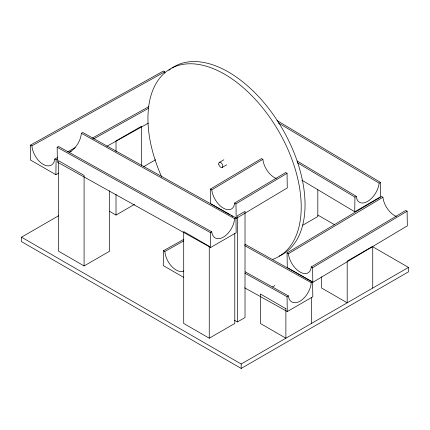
<?xml version="1.0" encoding="UTF-8"?>
<svg xmlns="http://www.w3.org/2000/svg" width="430" height="430" viewBox="0 0 430 430"><rect width="100%" height="100%" fill="white"/><g stroke="black" fill="none" stroke-linecap="round" stroke-linejoin="round"><path stroke-width="0.64" d="M164.857 73.052A16.254 9.546 60.9 0 1 164.722 71.848L163.373 71.068L30.562 145.071L30.342 159.944L55.884 174.693L58.808 173.064M55.884 174.693L56.104 159.82L57.276 159.165M301.806 180.132L354.728 211.753L354.954 197.133L356.303 196.354A16.254 9.218 -59.1 0 0 367.548 201.455A16.254 9.218 -59.1 0 0 379.147 183.164L380.496 182.385L276.952 120.518M380.496 182.385L380.276 197.004L354.728 211.753M183.777 239.359L163.507 250.701L163.26 265.584L183.583 277.318M229.803 214.763L210.646 203.702L210.421 189.087L261.505 158.568L262.854 159.342A16.254 9.218 59.1 0 0 276.415 178.574M210.421 189.087L211.77 189.867L262.854 159.342M234.619 203.057L285.697 172.537L287.046 173.311L287.272 187.931L236.188 218.451L235.968 203.836L234.619 203.057A16.254 9.218 59.1 0 1 223.374 208.152A16.254 9.218 59.1 0 1 211.77 189.867M235.968 203.836L287.046 173.311M287.057 252.942L288.406 253.716A16.254 9.218 59.1 0 0 300.011 272.007A16.254 9.218 59.1 0 0 311.255 266.912L405.753 210.447L407.102 211.221L407.328 225.841L312.825 282.306L287.283 267.557L287.057 252.942L381.56 196.478L382.91 197.257A16.254 9.218 59.1 0 0 396.471 216.483M288.406 253.716L382.91 197.257M312.825 282.306L312.605 267.686L407.102 211.221M57.163 147.227L58.512 146.447L211.753 231.834A16.254 9.546 -60.9 0 0 223.358 237.14A16.254 9.546 -60.9 0 0 234.603 218.644L235.952 217.865L236.172 232.743L210.63 247.486L57.383 162.105L57.163 147.227L210.404 232.614L211.753 231.834M69.139 152.268A16.254 9.546 -60.9 0 0 81.361 133.257L82.705 132.478L235.952 217.865M372.466 246.61L408.5 267.412L408.5 271.835L241.182 368.435L21.5 241.606L21.5 237.177L58.679 215.715M143.502 166.743L155.703 159.697M109.629 211.372L116.014 215.059L134.595 204.331M219.3 162.411L223.842 159.788M222.192 167.415L226.734 164.792M84.087 265.939L84.087 175.413L58.539 160.664L58.539 251.19L84.087 265.939L109.629 251.19L109.629 190.839M302.72 225.245L317.818 216.532L317.818 189.716M272.534 286.917L274.856 285.579M209.254 338.206L209.254 246.315L183.707 231.566L183.707 323.457L209.254 338.206L234.796 323.457L234.796 233.581M237.349 321.979L245.014 317.555L245.014 211.367L237.349 215.796L237.349 321.979L234.447 320.307M244.976 273.238L287.046 296.678L288.396 295.899A16.254 9.546 -60.9 0 0 299.995 301.204A16.254 9.546 -60.9 0 0 311.239 282.709L312.588 281.929L312.814 296.802L287.267 311.551L244.616 287.788M21.5 237.177L241.182 364.011L408.5 267.412M163.507 250.701L164.857 251.475L183.728 240.918M30.562 145.071L31.911 145.851L164.722 71.848M31.911 145.851A16.254 9.546 60.9 0 0 43.156 164.346A16.254 9.546 60.9 0 0 54.76 159.041L57.684 157.412M67.628 151.865L75.234 147.63M92.203 138.175L148.957 106.554M69.563 152.322L71.321 151.344M93.552 138.954L148.549 108.312M106.785 146.329L148.323 123.184M81.361 133.257L234.603 218.644M244.815 244.165L312.588 281.929M244.638 245.595L311.239 282.709M245.159 271.808L288.396 295.899M317.834 215.07L334.69 224.799M230.964 215.435L232.705 216.44M311.255 266.912L312.605 267.686M54.76 159.041L56.104 159.82M278.484 123.018L379.147 183.164M297.049 160.954L356.303 196.354M297.431 162.766L354.954 197.133M287.046 296.678L287.267 311.551M210.404 232.614L210.63 247.486M372.74 288.062L372.74 246.352L347.193 261.101L347.193 302.806L321.651 288.062L321.651 276.807M311.433 297.313L311.433 323.457M241.182 364.011L241.182 368.435M141.561 165.593L141.561 126.2L116.014 140.949L116.014 151.629M116.014 194.36L116.014 215.059M168.915 70.364A108.376 62.57 60 0 1 170.441 69.144M172.027 68.004A108.376 62.57 60 0 1 283.155 130.177A108.376 62.57 60 0 1 279.135 256.103M161.734 177.058A108.376 62.57 60 0 1 179.213 65.188A108.376 62.57 60 0 1 285.224 143.62A108.376 62.57 60 0 1 272.883 259.285M183.803 270.997A16.254 9.562 61 0 1 171.995 266.734A16.254 9.562 61 0 1 164.857 251.475M285.885 308.708L260.344 293.959L260.344 323.457L285.885 338.206L285.885 308.708M218.73 164.12A2.892 1.666 60 0 0 222.036 167.49A2.892 1.666 60 0 0 221.477 163.131A2.892 1.666 60 0 0 218.73 164.12"/></g></svg>
